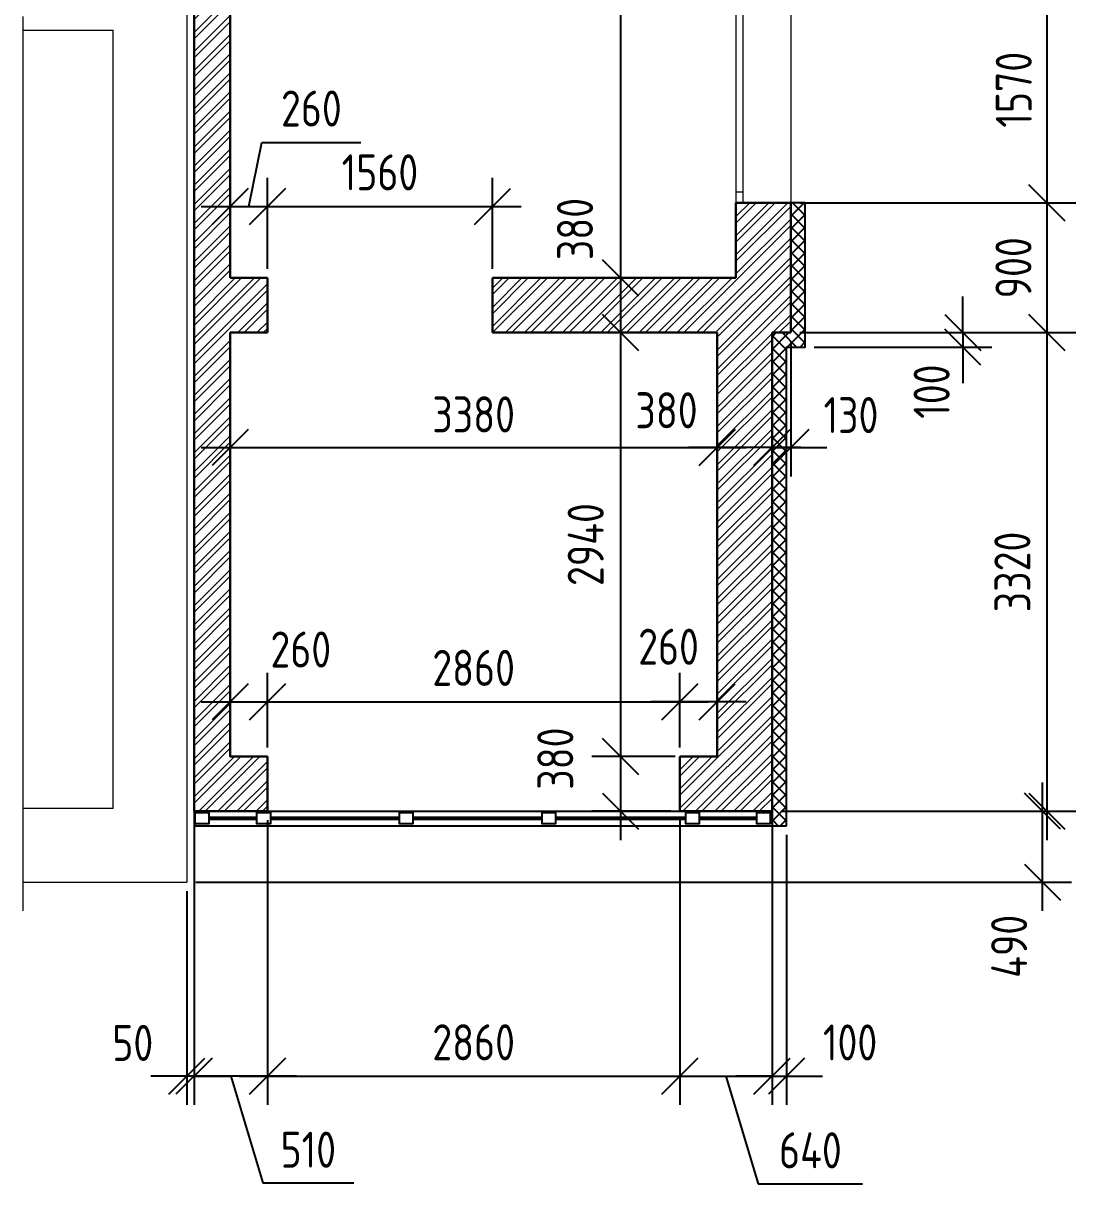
# Model space of a CAD drawing. Header units: millimetres. Extents: x -69913 to 106360, y -63759 to 35456.
# Drawn here: x -35871 to -28568, y 484 to 8535 of the extents above; entities that cross this region are included whole.
import ezdxf

# ---------------------------------------------------------------- set-up
doc = ezdxf.new("R2010")
doc.units = ezdxf.units.MM
doc.header["$MEASUREMENT"] = 0
for name, color, linetype, lineweight in [('Кирпич силикат', 31, 'Continuous', 30), ('Окна ARCHICAD_Ном._пера__1', 7, 'Continuous', 13), ('размеры', 4, 'Continuous', 15), ('штриховка', 8, 'Continuous', 20)]:
    doc.layers.add(name, color=color, linetype=linetype, lineweight=lineweight)
doc.layers.add('Тонкий', color=4, linetype='Continuous')
doc.styles.add('ГОСТ 2.304', font='CS_Gost2304.shx')
doc.dimstyles.new('СПДС', dxfattribs={"dimscale": 100, "dimtxt": 2.5, "dimasz": 2.5, "dimexe": 2, "dimexo": 0.625, "dimgap": 1, "dimtad": 1, "dimdec": 0, "dimtxsty": 'ГОСТ 2.304', "dimblk": 'OBLIQUE', "dimblk1": 'OBLIQUE', "dimblk2": 'OBLIQUE', "dimcen": 2.5, "dimdle": 2, "dimadec": 0, "dimazin": 2, "dimtfac": 0.75, "dimtdec": 4, "dimtmove": 1, "dimatfit": 3, "dimfxl": 1, "dimtfill": 1, "dimtolj": 1, "dimarcsym": 1})
pattern_1 = [(45, (-49993.06, 2577.18), (-66.29126, 66.29126), []), (45, (-49948.865, 2577.18), (-66.29126, 66.29126), [])]

# ---------------------------------------------------------------- blocks, each defined once
blk = doc.blocks.new('Окно 21')
at = {"layer": 'Окна ARCHICAD_Ном._пера__1', "color": 7, "linetype": 'Continuous', "lineweight": 13}
for p, q in [((-785, 0), (785, 0)), ((-785, 0), (-710, 0)), ((-785, 0), (-785, -50)), ((-785, 0), (-785, -50)), ((-710, 0), (-710, -50)), ((-710, 0), (710, 0)), ((710, -50), (710, 0)), ((710, 0), (785, 0)), ((785, 0), (785, -50)), ((785, 0), (785, -50)), ((-710, -50), (-785, -50)), ((-785, -50), (-785, -380)), ((710, -50), (-710, -50)), ((785, -50), (710, -50)), ((785, -50), (785, -380)), ((-785, -380), (785, -380))]:
    blk.add_line(p, q, dxfattribs=at)
blk = doc.blocks.new('_Oblique')
at = {"color": 0, "linetype": 'ByBlock', "lineweight": -2}
blk.add_line((-0.5, -0.5), (0.5, 0.5), dxfattribs=at)
blk = doc.blocks.new('*D50')
at = {"layer": 'размеры', "color": 0, "lineweight": -2, "ltscale": 50, "transparency": 16777216}
for p, q in [((-28768.4, 9058.2), (-28768.4, 7088.2)), ((-30483.4, 8858.2), (-28568.4, 8858.2)), ((-30483.4, 7288.2), (-28568.4, 7288.2))]:
    blk.add_line(p, q, dxfattribs=at)
at = {"layer": 'размеры', "color": 0, "lineweight": -2, "ltscale": 50, "transparency": 16777216, "xscale": 250, "yscale": 250, "zscale": 250}
for p, rotation in [((-28768.4, 8858.2), 90), ((-28768.4, 7288.2), 270)]:
    blk.add_blockref('_Oblique', p, dxfattribs=dict(at, rotation=rotation))
at = {"layer": 'размеры', "color": 0, "ltscale": 50, "transparency": 16777216, "insert": (-28998.6, 8073.2), "char_height": 250, "attachment_point": 5, "rotation": 90, "style": 'ГОСТ 2.304', "bg_fill": 3, "box_fill_scale": 1.25, "bg_fill_color": 256, "bg_fill_true_color": 13158600, "bg_fill_transparency": 0}
blk.add_mtext('\\A1;1570', dxfattribs=at)
blk = doc.blocks.new('*D56')
at = {"layer": 'размеры', "color": 0, "lineweight": -2, "ltscale": 50, "transparency": 16777216}
for p, q in [((-34175.9, 3005.5), (-34175.9, 1030.6)), ((-31315.9, 3005.5), (-31315.9, 1030.6)), ((-34375.9, 1230.6), (-31115.9, 1230.6))]:
    blk.add_line(p, q, dxfattribs=at)
at = {"layer": 'размеры', "color": 0, "lineweight": -2, "ltscale": 50, "transparency": 16777216, "xscale": 250, "yscale": 250, "zscale": 250, "rotation": 180}
blk.add_blockref('_Oblique', (-34175.9, 1230.6), dxfattribs=at)
at = {"layer": 'размеры', "color": 0, "lineweight": -2, "ltscale": 50, "transparency": 16777216, "xscale": 250, "yscale": 250, "zscale": 250}
blk.add_blockref('_Oblique', (-31315.9, 1230.6), dxfattribs=at)
at = {"layer": 'размеры', "color": 0, "ltscale": 50, "transparency": 16777216, "insert": (-32745.9, 1465.3), "char_height": 250, "attachment_point": 5, "style": 'ГОСТ 2.304', "bg_fill": 3, "box_fill_scale": 1.25, "bg_fill_color": 256, "bg_fill_true_color": 13158600, "bg_fill_transparency": 0}
blk.add_mtext('\\A1;2860', dxfattribs=at)
blk = doc.blocks.new('*D57')
at = {"layer": 'размеры', "color": 0, "lineweight": -2, "ltscale": 50, "transparency": 16777216}
for p, q in [((-28768.4, 6588.2), (-28768.4, 2868)), ((-30483.4, 6388.2), (-28568.4, 6388.2)), ((-30483.4, 3068), (-28568.4, 3068))]:
    blk.add_line(p, q, dxfattribs=at)
at = {"layer": 'размеры', "color": 0, "lineweight": -2, "ltscale": 50, "transparency": 16777216, "xscale": 250, "yscale": 250, "zscale": 250}
for p, rotation in [((-28768.4, 6388.2), 90), ((-28768.4, 3068), 270)]:
    blk.add_blockref('_Oblique', p, dxfattribs=dict(at, rotation=rotation))
at = {"layer": 'размеры', "color": 0, "ltscale": 50, "transparency": 16777216, "insert": (-29008.3, 4728.1), "char_height": 250, "attachment_point": 5, "rotation": 90, "style": 'ГОСТ 2.304', "bg_fill": 3, "box_fill_scale": 1.25, "bg_fill_color": 256, "bg_fill_true_color": 13158600, "bg_fill_transparency": 0}
blk.add_mtext('\\A1;3320', dxfattribs=at)
blk = doc.blocks.new('*D58')
at = {"layer": 'размеры', "color": 0, "lineweight": -2, "ltscale": 50, "transparency": 16777216}
for p, q in [((-31315.9, 3005.5), (-31315.9, 1030.6)), ((-30675.9, 3005.5), (-30675.9, 1030.6)), ((-31515.9, 1230.6), (-30475.9, 1230.6)), ((-30995.9, 1230.6), (-30771.9, 483.9)), ((-30771.9, 483.9), (-30047, 483.9))]:
    blk.add_line(p, q, dxfattribs=at)
at = {"layer": 'размеры', "color": 0, "lineweight": -2, "ltscale": 50, "transparency": 16777216, "xscale": 250, "yscale": 250, "zscale": 250, "rotation": 180}
blk.add_blockref('_Oblique', (-31315.9, 1230.6), dxfattribs=at)
at = {"layer": 'размеры', "color": 0, "lineweight": -2, "ltscale": 50, "transparency": 16777216, "xscale": 250, "yscale": 250, "zscale": 250}
blk.add_blockref('_Oblique', (-30675.9, 1230.6), dxfattribs=at)
at = {"layer": 'размеры', "color": 0, "ltscale": 50, "transparency": 16777216, "insert": (-30409.5, 716.1), "char_height": 250, "attachment_point": 5, "style": 'ГОСТ 2.304', "bg_fill": 3, "box_fill_scale": 1.25, "bg_fill_color": 256, "bg_fill_true_color": 13158600, "bg_fill_transparency": 0}
blk.add_mtext('\\A1;640', dxfattribs=at)
blk = doc.blocks.new('*D59')
at = {"layer": 'размеры', "color": 0, "lineweight": -2, "ltscale": 50, "transparency": 16777216}
for p, q in [((-34685.9, 3005.5), (-34685.9, 1030.6)), ((-34175.9, 3005.5), (-34175.9, 1030.6)), ((-33975.9, 1230.6), (-34885.9, 1230.6)), ((-34430.9, 1230.6), (-34208.7, 490)), ((-34208.7, 490), (-33577.5, 490))]:
    blk.add_line(p, q, dxfattribs=at)
at = {"layer": 'размеры', "color": 0, "lineweight": -2, "ltscale": 50, "transparency": 16777216, "xscale": 250, "yscale": 250, "zscale": 250, "rotation": 180}
blk.add_blockref('_Oblique', (-34685.9, 1230.6), dxfattribs=at)
at = {"layer": 'размеры', "color": 0, "lineweight": -2, "ltscale": 50, "transparency": 16777216, "xscale": 250, "yscale": 250, "zscale": 250}
blk.add_blockref('_Oblique', (-34175.9, 1230.6), dxfattribs=at)
at = {"layer": 'размеры', "color": 0, "ltscale": 50, "transparency": 16777216, "insert": (-33893.1, 720.2), "char_height": 250, "attachment_point": 5, "style": 'ГОСТ 2.304', "bg_fill": 3, "box_fill_scale": 1.25, "bg_fill_color": 256, "bg_fill_true_color": 13158600, "bg_fill_transparency": 0}
blk.add_mtext('\\A1;510', dxfattribs=at)
blk = doc.blocks.new('*D60')
at = {"layer": 'размеры', "color": 0, "lineweight": -2, "ltscale": 50, "transparency": 16777216}
for p, q in [((-34685.9, 3005.5), (-34685.9, 1030.6)), ((-34735.9, 2514.7), (-34735.9, 1030.6)), ((-34735.9, 1230.6), (-34985.9, 1230.6)), ((-34685.9, 1230.6), (-34735.9, 1230.6)), ((-34685.9, 1230.6), (-34435.9, 1230.6))]:
    blk.add_line(p, q, dxfattribs=at)
at = {"layer": 'размеры', "color": 0, "lineweight": -2, "ltscale": 50, "transparency": 16777216, "xscale": 250, "yscale": 250, "zscale": 250}
blk.add_blockref('_Oblique', (-34735.9, 1230.6), dxfattribs=at)
at = {"layer": 'размеры', "color": 0, "lineweight": -2, "ltscale": 50, "transparency": 16777216, "xscale": 250, "yscale": 250, "zscale": 250, "rotation": 180}
blk.add_blockref('_Oblique', (-34685.9, 1230.6), dxfattribs=at)
at = {"layer": 'размеры', "color": 0, "ltscale": 50, "transparency": 16777216, "insert": (-35110.9, 1460.8), "char_height": 250, "attachment_point": 5, "style": 'ГОСТ 2.304', "bg_fill": 3, "box_fill_scale": 1.25, "bg_fill_color": 256, "bg_fill_true_color": 13158600, "bg_fill_transparency": 0}
blk.add_mtext('\\A1;50', dxfattribs=at)
blk = doc.blocks.new('*D61')
at = {"layer": 'размеры', "color": 0, "lineweight": -2, "ltscale": 50, "transparency": 16777216}
for p, q in [((-31726.6, 13998.2), (-31726.6, 6568.2)), ((-30988.4, 13798.2), (-31926.6, 13798.2)), ((-30988.4, 6768.2), (-31926.6, 6768.2))]:
    blk.add_line(p, q, dxfattribs=at)
at = {"layer": 'размеры', "color": 0, "lineweight": -2, "ltscale": 50, "transparency": 16777216, "xscale": 250, "yscale": 250, "zscale": 250}
for p, rotation in [((-31726.6, 13798.2), 90), ((-31726.6, 6768.2), 270)]:
    blk.add_blockref('_Oblique', p, dxfattribs=dict(at, rotation=rotation))
at = {"layer": 'размеры', "color": 0, "ltscale": 50, "transparency": 16777216, "insert": (-31956.8, 10283.2), "char_height": 250, "attachment_point": 5, "rotation": 90, "style": 'ГОСТ 2.304', "bg_fill": 3, "box_fill_scale": 1.25, "bg_fill_color": 256, "bg_fill_true_color": 13158600, "bg_fill_transparency": 0}
blk.add_mtext('\\A1;7030', dxfattribs=at)
blk = doc.blocks.new('*D62')
at = {"layer": 'размеры', "color": 0, "lineweight": -2, "ltscale": 50, "transparency": 16777216}
for p, q in [((-31726.6, 6968.2), (-31726.6, 6188.2)), ((-30988.4, 6768.2), (-31926.6, 6768.2)), ((-31118.4, 6388.2), (-31926.6, 6388.2))]:
    blk.add_line(p, q, dxfattribs=at)
at = {"layer": 'размеры', "color": 0, "lineweight": -2, "ltscale": 50, "transparency": 16777216, "xscale": 250, "yscale": 250, "zscale": 250, "rotation": 270}
blk.add_blockref('_Oblique', (-31726.6, 6388.2), dxfattribs=at)
at = {"layer": 'размеры', "color": 0, "ltscale": 50, "transparency": 16777216, "insert": (-32042.8, 7107), "char_height": 250, "attachment_point": 5, "rotation": 90, "style": 'ГОСТ 2.304', "bg_fill": 3, "box_fill_scale": 1.25, "bg_fill_color": 256, "bg_fill_true_color": 13158600, "bg_fill_transparency": 0}
blk.add_mtext('\\A1;380', dxfattribs=at)
at = {"layer": 'размеры', "color": 0, "lineweight": -2, "ltscale": 50, "transparency": 16777216, "xscale": 250, "yscale": 250, "zscale": 250, "rotation": 90}
blk.add_blockref('_Oblique', (-31726.6, 6768.2), dxfattribs=at)
blk = doc.blocks.new('*D63')
at = {"layer": 'размеры', "color": 0, "lineweight": -2, "ltscale": 50, "transparency": 16777216}
for p, q in [((-31726.6, 6588.2), (-31726.6, 3248)), ((-31118.4, 6388.2), (-31926.6, 6388.2)), ((-31348.4, 3448), (-31926.6, 3448))]:
    blk.add_line(p, q, dxfattribs=at)
at = {"layer": 'размеры', "color": 0, "lineweight": -2, "ltscale": 50, "transparency": 16777216, "xscale": 250, "yscale": 250, "zscale": 250}
for p, rotation in [((-31726.6, 6388.2), 90), ((-31726.6, 3448), 270)]:
    blk.add_blockref('_Oblique', p, dxfattribs=dict(at, rotation=rotation))
at = {"layer": 'размеры', "color": 0, "ltscale": 50, "transparency": 16777216, "insert": (-31968.5, 4918.1), "char_height": 250, "attachment_point": 5, "rotation": 90, "style": 'ГОСТ 2.304', "bg_fill": 3, "box_fill_scale": 1.25, "bg_fill_color": 256, "bg_fill_true_color": 13158600, "bg_fill_transparency": 0}
blk.add_mtext('\\A1;2940', dxfattribs=at)
blk = doc.blocks.new('*D64')
at = {"layer": 'размеры', "color": 0, "lineweight": -2, "ltscale": 50, "transparency": 16777216}
for p, q in [((-31726.6, 3648), (-31726.6, 2868)), ((-31378.4, 3448), (-31926.6, 3448)), ((-31378.4, 3068), (-31926.6, 3068))]:
    blk.add_line(p, q, dxfattribs=at)
at = {"layer": 'размеры', "color": 0, "lineweight": -2, "ltscale": 50, "transparency": 16777216, "xscale": 250, "yscale": 250, "zscale": 250}
for p, rotation in [((-31726.6, 3448), 90), ((-31726.6, 3068), 270)]:
    blk.add_blockref('_Oblique', p, dxfattribs=dict(at, rotation=rotation))
at = {"layer": 'размеры', "color": 0, "ltscale": 50, "transparency": 16777216, "insert": (-32179.2, 3433.2), "char_height": 250, "attachment_point": 5, "rotation": 90, "style": 'ГОСТ 2.304', "bg_fill": 3, "box_fill_scale": 1.25, "bg_fill_color": 256, "bg_fill_true_color": 13158600, "bg_fill_transparency": 0}
blk.add_mtext('\\A1;380', dxfattribs=at)
blk = doc.blocks.new('*D65')
at = {"layer": 'размеры', "color": 0, "lineweight": -2, "ltscale": 50, "transparency": 16777216}
for p, q in [((-34435.9, 3510.5), (-34435.9, 4028)), ((-34175.9, 3510.5), (-34175.9, 4028)), ((-34635.9, 3828), (-33975.9, 3828))]:
    blk.add_line(p, q, dxfattribs=at)
at = {"layer": 'размеры', "color": 0, "lineweight": -2, "ltscale": 50, "transparency": 16777216, "xscale": 250, "yscale": 250, "zscale": 250, "rotation": 180}
blk.add_blockref('_Oblique', (-34435.9, 3828), dxfattribs=at)
at = {"layer": 'размеры', "color": 0, "lineweight": -2, "ltscale": 50, "transparency": 16777216, "xscale": 250, "yscale": 250, "zscale": 250}
blk.add_blockref('_Oblique', (-34175.9, 3828), dxfattribs=at)
at = {"layer": 'размеры', "color": 0, "ltscale": 50, "transparency": 16777216, "insert": (-33945.1, 4190.2), "char_height": 250, "attachment_point": 5, "style": 'ГОСТ 2.304', "bg_fill": 3, "box_fill_scale": 1.25, "bg_fill_color": 256, "bg_fill_true_color": 13158600, "bg_fill_transparency": 0}
blk.add_mtext('\\A1;260', dxfattribs=at)
blk = doc.blocks.new('*D66')
at = {"layer": 'размеры', "color": 0, "lineweight": -2, "ltscale": 50, "transparency": 16777216}
for p, q in [((-31315.9, 3510.5), (-31315.9, 4028)), ((-31055.9, 3510.5), (-31055.9, 4028)), ((-30855.9, 3828), (-31515.9, 3828))]:
    blk.add_line(p, q, dxfattribs=at)
at = {"layer": 'размеры', "color": 0, "lineweight": -2, "ltscale": 50, "transparency": 16777216, "xscale": 250, "yscale": 250, "zscale": 250, "rotation": 180}
blk.add_blockref('_Oblique', (-31315.9, 3828), dxfattribs=at)
at = {"layer": 'размеры', "color": 0, "lineweight": -2, "ltscale": 50, "transparency": 16777216, "xscale": 250, "yscale": 250, "zscale": 250}
blk.add_blockref('_Oblique', (-31055.9, 3828), dxfattribs=at)
at = {"layer": 'размеры', "color": 0, "ltscale": 50, "transparency": 16777216, "insert": (-31393.8, 4209.5), "char_height": 250, "attachment_point": 5, "style": 'ГОСТ 2.304', "bg_fill": 3, "box_fill_scale": 1.25, "bg_fill_color": 256, "bg_fill_true_color": 13158600, "bg_fill_transparency": 0}
blk.add_mtext('\\A1;260', dxfattribs=at)
blk = doc.blocks.new('*D68')
at = {"layer": 'размеры', "color": 0, "lineweight": -2, "ltscale": 50, "transparency": 16777216}
for p, q in [((-34435.9, 6325.7), (-34435.9, 5390.9)), ((-31055.9, 6325.7), (-31055.9, 5390.9)), ((-34635.9, 5590.9), (-30855.9, 5590.9))]:
    blk.add_line(p, q, dxfattribs=at)
at = {"layer": 'размеры', "color": 0, "lineweight": -2, "ltscale": 50, "transparency": 16777216, "xscale": 250, "yscale": 250, "zscale": 250, "rotation": 180}
blk.add_blockref('_Oblique', (-34435.9, 5590.9), dxfattribs=at)
at = {"layer": 'размеры', "color": 0, "lineweight": -2, "ltscale": 50, "transparency": 16777216, "xscale": 250, "yscale": 250, "zscale": 250}
blk.add_blockref('_Oblique', (-31055.9, 5590.9), dxfattribs=at)
at = {"layer": 'размеры', "color": 0, "ltscale": 50, "transparency": 16777216, "insert": (-32745.9, 5821), "char_height": 250, "attachment_point": 5, "style": 'ГОСТ 2.304', "bg_fill": 3, "box_fill_scale": 1.25, "bg_fill_color": 256, "bg_fill_true_color": 13158600, "bg_fill_transparency": 0}
blk.add_mtext('\\A1;3380', dxfattribs=at)
blk = doc.blocks.new('*D69')
at = {"layer": 'размеры', "color": 0, "lineweight": -2, "ltscale": 50, "transparency": 16777216}
for p, q in [((-34305.9, 7262.6), (-34215.3, 7708.3)), ((-34215.3, 7708.3), (-33527.8, 7708.3)), ((-34435.9, 6830.7), (-34435.9, 7462.6)), ((-34175.9, 6830.7), (-34175.9, 7462.6)), ((-34635.9, 7262.6), (-33975.9, 7262.6))]:
    blk.add_line(p, q, dxfattribs=at)
at = {"layer": 'размеры', "color": 0, "lineweight": -2, "ltscale": 50, "transparency": 16777216, "xscale": 250, "yscale": 250, "zscale": 250, "rotation": 180}
blk.add_blockref('_Oblique', (-34435.9, 7262.6), dxfattribs=at)
at = {"layer": 'размеры', "color": 0, "lineweight": -2, "ltscale": 50, "transparency": 16777216, "xscale": 250, "yscale": 250, "zscale": 250}
blk.add_blockref('_Oblique', (-34175.9, 7262.6), dxfattribs=at)
at = {"layer": 'размеры', "color": 0, "ltscale": 50, "transparency": 16777216, "insert": (-33871.6, 7942.9), "char_height": 250, "attachment_point": 5, "style": 'ГОСТ 2.304', "bg_fill": 3, "box_fill_scale": 1.25, "bg_fill_color": 256, "bg_fill_true_color": 13158600, "bg_fill_transparency": 0}
blk.add_mtext('\\A1;260', dxfattribs=at)
blk = doc.blocks.new('*D70')
at = {"layer": 'размеры', "color": 0, "lineweight": -2, "ltscale": 50, "transparency": 16777216}
for p, q in [((-34175.9, 6830.7), (-34175.9, 7462.6)), ((-32615.9, 6830.7), (-32615.9, 7462.6)), ((-34375.9, 7262.6), (-32415.9, 7262.6))]:
    blk.add_line(p, q, dxfattribs=at)
at = {"layer": 'размеры', "color": 0, "lineweight": -2, "ltscale": 50, "transparency": 16777216, "xscale": 250, "yscale": 250, "zscale": 250, "rotation": 180}
blk.add_blockref('_Oblique', (-34175.9, 7262.6), dxfattribs=at)
at = {"layer": 'размеры', "color": 0, "lineweight": -2, "ltscale": 50, "transparency": 16777216, "xscale": 250, "yscale": 250, "zscale": 250}
blk.add_blockref('_Oblique', (-32615.9, 7262.6), dxfattribs=at)
at = {"layer": 'размеры', "color": 0, "ltscale": 50, "transparency": 16777216, "insert": (-33395.9, 7500), "char_height": 250, "attachment_point": 5, "style": 'ГОСТ 2.304', "bg_fill": 3, "box_fill_scale": 1.25, "bg_fill_color": 256, "bg_fill_true_color": 13158600, "bg_fill_transparency": 0}
blk.add_mtext('\\A1;1560', dxfattribs=at)
blk = doc.blocks.new('*D193')
at = {"layer": 'размеры', "color": 0, "lineweight": -2, "ltscale": 100, "transparency": 16777216}
for p, q in [((-30675.9, 6325.7), (-30675.9, 5390.9)), ((-30545.9, 6325.7), (-30545.9, 5390.9)), ((-30675.9, 5590.9), (-30925.9, 5590.9)), ((-30675.9, 5590.9), (-30545.9, 5590.9)), ((-30545.9, 5590.9), (-30295.9, 5590.9))]:
    blk.add_line(p, q, dxfattribs=at)
at = {"layer": 'размеры', "color": 0, "lineweight": -2, "ltscale": 100, "transparency": 16777216, "xscale": 250, "yscale": 250, "zscale": 250}
blk.add_blockref('_Oblique', (-30675.9, 5590.9), dxfattribs=at)
at = {"layer": 'размеры', "color": 0, "ltscale": 100, "transparency": 16777216, "insert": (-30128, 5816.4), "char_height": 250, "attachment_point": 5, "style": 'ГОСТ 2.304', "bg_fill": 3, "box_fill_scale": 1.25, "bg_fill_color": 256, "bg_fill_true_color": 13158600, "bg_fill_transparency": 0}
blk.add_mtext('\\A1;130', dxfattribs=at)
at = {"layer": 'размеры', "color": 0, "lineweight": -2, "ltscale": 100, "transparency": 16777216, "xscale": 250, "yscale": 250, "zscale": 250, "rotation": 180}
blk.add_blockref('_Oblique', (-30545.9, 5590.9), dxfattribs=at)
blk = doc.blocks.new('*D195')
at = {"layer": 'размеры', "color": 0, "lineweight": -2, "ltscale": 100, "transparency": 16777216}
for p, q in [((-31055.9, 6325.7), (-31055.9, 5390.9)), ((-30675.9, 6325.7), (-30675.9, 5390.9)), ((-30475.9, 5590.9), (-31255.9, 5590.9))]:
    blk.add_line(p, q, dxfattribs=at)
at = {"layer": 'размеры', "color": 0, "lineweight": -2, "ltscale": 100, "transparency": 16777216, "xscale": 250, "yscale": 250, "zscale": 250}
blk.add_blockref('_Oblique', (-30675.9, 5590.9), dxfattribs=at)
at = {"layer": 'размеры', "color": 0, "ltscale": 100, "transparency": 16777216, "insert": (-31407.8, 5849.5), "char_height": 250, "attachment_point": 5, "style": 'ГОСТ 2.304', "bg_fill": 3, "box_fill_scale": 1.25, "bg_fill_color": 256, "bg_fill_true_color": 13158600, "bg_fill_transparency": 0}
blk.add_mtext('\\A1;380', dxfattribs=at)
at = {"layer": 'размеры', "color": 0, "lineweight": -2, "ltscale": 100, "transparency": 16777216, "xscale": 250, "yscale": 250, "zscale": 250, "rotation": 180}
blk.add_blockref('_Oblique', (-31055.9, 5590.9), dxfattribs=at)
blk = doc.blocks.new('*D196')
at = {"layer": 'размеры', "color": 0, "lineweight": -2, "ltscale": 100, "transparency": 16777216}
for p, q in [((-28768.4, 7488.2), (-28768.4, 6188.2)), ((-30483.4, 7288.2), (-28568.4, 7288.2)), ((-30483.4, 6388.2), (-28568.4, 6388.2))]:
    blk.add_line(p, q, dxfattribs=at)
at = {"layer": 'размеры', "color": 0, "lineweight": -2, "ltscale": 100, "transparency": 16777216, "xscale": 250, "yscale": 250, "zscale": 250}
for p, rotation in [((-28768.4, 7288.2), 90), ((-28768.4, 6388.2), 270)]:
    blk.add_blockref('_Oblique', p, dxfattribs=dict(at, rotation=rotation))
at = {"layer": 'размеры', "color": 0, "ltscale": 100, "transparency": 16777216, "insert": (-29000.7, 6838.2), "char_height": 250, "attachment_point": 5, "rotation": 90, "style": 'ГОСТ 2.304', "bg_fill": 3, "box_fill_scale": 1.25, "bg_fill_color": 256, "bg_fill_true_color": 13158600, "bg_fill_transparency": 0}
blk.add_mtext('\\A1;900', dxfattribs=at)
blk = doc.blocks.new('*D197')
at = {"layer": 'размеры', "color": 0, "lineweight": -2, "ltscale": 100, "transparency": 16777216}
for p, q in [((-29351.7, 6388.2), (-29351.7, 6638.2)), ((-30483.4, 6388.2), (-29151.7, 6388.2)), ((-29351.7, 6388.2), (-29351.7, 6288.2)), ((-30383.4, 6288.2), (-29151.7, 6288.2)), ((-29351.7, 6288.2), (-29351.7, 6038.2))]:
    blk.add_line(p, q, dxfattribs=at)
at = {"layer": 'размеры', "color": 0, "ltscale": 100, "transparency": 16777216, "insert": (-29568.4, 5979.1), "char_height": 250, "attachment_point": 5, "rotation": 90, "style": 'ГОСТ 2.304', "bg_fill": 3, "box_fill_scale": 1.25, "bg_fill_color": 256, "bg_fill_true_color": 13158600, "bg_fill_transparency": 0}
blk.add_mtext('\\A1;100', dxfattribs=at)
at = {"layer": 'размеры', "color": 0, "lineweight": -2, "ltscale": 100, "transparency": 16777216, "xscale": 250, "yscale": 250, "zscale": 250}
for p, rotation in [((-29351.7, 6388.2), 270), ((-29351.7, 6288.2), 90)]:
    blk.add_blockref('_Oblique', p, dxfattribs=dict(at, rotation=rotation))
blk = doc.blocks.new('*D198')
at = {"layer": 'размеры', "color": 0, "lineweight": -2, "ltscale": 100, "transparency": 16777216}
for p, q in [((-34175.9, 3510.5), (-34175.9, 4028)), ((-31315.9, 3510.5), (-31315.9, 4028)), ((-34375.9, 3828), (-31115.9, 3828))]:
    blk.add_line(p, q, dxfattribs=at)
at = {"layer": 'размеры', "color": 0, "lineweight": -2, "ltscale": 100, "transparency": 16777216, "xscale": 250, "yscale": 250, "zscale": 250, "rotation": 180}
blk.add_blockref('_Oblique', (-34175.9, 3828), dxfattribs=at)
at = {"layer": 'размеры', "color": 0, "lineweight": -2, "ltscale": 100, "transparency": 16777216, "xscale": 250, "yscale": 250, "zscale": 250}
blk.add_blockref('_Oblique', (-31315.9, 3828), dxfattribs=at)
at = {"layer": 'размеры', "color": 0, "ltscale": 100, "transparency": 16777216, "insert": (-32745.9, 4062.7), "char_height": 250, "attachment_point": 5, "style": 'ГОСТ 2.304', "bg_fill": 3, "box_fill_scale": 1.25, "bg_fill_color": 256, "bg_fill_true_color": 13158600, "bg_fill_transparency": 0}
blk.add_mtext('\\A1;2860', dxfattribs=at)
blk = doc.blocks.new('*D199')
at = {"layer": 'размеры', "color": 0, "lineweight": -2, "ltscale": 100, "transparency": 16777216}
for p, q in [((-30675.9, 3005.5), (-30675.9, 1030.6)), ((-30575.9, 2905.5), (-30575.9, 1030.6)), ((-30675.9, 1230.6), (-30925.9, 1230.6)), ((-30675.9, 1230.6), (-30575.9, 1230.6)), ((-30575.9, 1230.6), (-30325.9, 1230.6))]:
    blk.add_line(p, q, dxfattribs=at)
at = {"layer": 'размеры', "color": 0, "lineweight": -2, "ltscale": 100, "transparency": 16777216, "xscale": 250, "yscale": 250, "zscale": 250}
blk.add_blockref('_Oblique', (-30675.9, 1230.6), dxfattribs=at)
at = {"layer": 'размеры', "color": 0, "lineweight": -2, "ltscale": 100, "transparency": 16777216, "xscale": 250, "yscale": 250, "zscale": 250, "rotation": 180}
blk.add_blockref('_Oblique', (-30575.9, 1230.6), dxfattribs=at)
at = {"layer": 'размеры', "color": 0, "ltscale": 100, "transparency": 16777216, "insert": (-30134, 1464.3), "char_height": 250, "attachment_point": 5, "style": 'ГОСТ 2.304', "bg_fill": 3, "box_fill_scale": 1.25, "bg_fill_color": 256, "bg_fill_true_color": 13158600, "bg_fill_transparency": 0}
blk.add_mtext('\\A1;100', dxfattribs=at)
blk = doc.blocks.new('*D204')
at = {"layer": 'размеры', "color": 0, "lineweight": -2, "ltscale": 100, "transparency": 16777216}
for p, q in [((-28798.4, 2377.2), (-28798.4, 3268)), ((-30613.4, 3068), (-28598.4, 3068)), ((-34673.4, 2577.2), (-28598.4, 2577.2))]:
    blk.add_line(p, q, dxfattribs=at)
at = {"layer": 'размеры', "color": 0, "lineweight": -2, "ltscale": 100, "transparency": 16777216, "xscale": 250, "yscale": 250, "zscale": 250, "rotation": 90}
blk.add_blockref('_Oblique', (-28798.4, 3068), dxfattribs=at)
at = {"layer": 'размеры', "color": 0, "ltscale": 100, "transparency": 16777216, "insert": (-29030.7, 2131.1), "char_height": 250, "attachment_point": 5, "rotation": 90, "style": 'ГОСТ 2.304', "bg_fill": 3, "box_fill_scale": 1.25, "bg_fill_color": 256, "bg_fill_true_color": 13158600, "bg_fill_transparency": 0}
blk.add_mtext('\\A1;490', dxfattribs=at)
at = {"layer": 'размеры', "color": 0, "lineweight": -2, "ltscale": 100, "transparency": 16777216, "xscale": 250, "yscale": 250, "zscale": 250, "rotation": 270}
blk.add_blockref('_Oblique', (-28798.4, 2577.2), dxfattribs=at)

msp = doc.modelspace()

# ---------------------------------------------------------------- hatches: boundary and pattern name
at = {"layer": 'Тонкий', "ltscale": 100}
h = msp.add_hatch(dxfattribs=at)
h.set_pattern_fill('ANSI37', color=256, scale=500)
h.paths.add_polyline_path([(-30575.9, 6288.2), (-30445.9, 6288.2), (-30445.9, 7288.2), (-30545.9, 7288.2), (-30545.9, 6388.2), (-30675.9, 6388.2), (-30675.9, 3068), (-30675.9, 2968), (-30645.9, 2968), (-30575.9, 2968)])
at = {"layer": 'штриховка', "ltscale": 50}
h = msp.add_hatch(dxfattribs=at)
h.set_pattern_fill('ANSI32', color=256, scale=250, style=0)
h.set_pattern_definition(pattern_1)
h.paths.add_polyline_path([(-34435.9, 6388.2), (-34175.9, 6388.2), (-34175.9, 6768.2), (-34435.9, 6768.2), (-34435.9, 13798.2), (-30925.9, 13798.2), (-30925.9, 13278.2), (-30875.9, 13278.2), (-30545.9, 13278.2), (-30545.9, 14178.2), (-34435.9, 14178.2), (-34685.9, 14178.2), (-34685.9, 3068), (-34175.9, 3068), (-34175.9, 3448), (-34435.9, 3448)])
h = msp.add_hatch(dxfattribs=at)
h.set_pattern_fill('ANSI32', color=256, scale=250, style=0)
h.set_pattern_definition(pattern_1)
h.paths.add_polyline_path([(-30675.9, 3068), (-30675.9, 6388.2), (-30545.9, 6388.2), (-30545.9, 7288.2), (-30875.9, 7288.2), (-30925.9, 7288.2), (-30925.9, 6768.2), (-32615.9, 6768.2), (-32615.9, 6388.2), (-31055.9, 6388.2), (-31055.9, 3448), (-31315.9, 3448), (-31315.9, 3068)])

# ---------------------------------------------------------------- linework, layer by layer
at = {"layer": 'Кирпич силикат', "lineweight": 15, "ltscale": 40}
for p, q in [((-34735.9, 14787.2), (-34735.9, 2577.2)), ((-35245.9, 3087.2), (-35245.9, 8487.2))]:
    msp.add_line(p, q, dxfattribs=at)
at = {"layer": 'Кирпич силикат', "ltscale": 20}
for p, q in [((-34685.9, 14178.2), (-34685.9, 3068)), ((-30925.9, 7288.2), (-30875.9, 7288.2)), ((-30875.9, 7288.2), (-30545.9, 7288.2)), ((-34175.9, 6768.2), (-34435.9, 6768.2)), ((-34175.9, 6388.2), (-34175.9, 6768.2)), ((-32615.9, 6768.2), (-32615.9, 6388.2)), ((-34435.9, 6388.2), (-34175.9, 6388.2)), ((-34175.9, 3068), (-34175.9, 3448)), ((-31315.9, 3068), (-31315.9, 3448)), ((-34685.9, 3068), (-34175.9, 3068))]:
    msp.add_line(p, q, dxfattribs=at)
at = {"layer": 'Кирпич силикат', "ltscale": 20, "flags": 128}
for points in [[(-34435.9, 6768.2), (-34435.9, 13798.2), (-30925.9, 13798.2)], [(-30925.9, 7288.2), (-30925.9, 6768.2)], [(-30545.9, 6388.2), (-30545.9, 7288.2)], [(-30925.9, 6768.2), (-32615.9, 6768.2)], [(-34175.9, 3448), (-34435.9, 3448), (-34435.9, 6388.2)], [(-32615.9, 6388.2), (-31055.9, 6388.2)], [(-31315.9, 3068), (-30675.9, 3068), (-30675.9, 6388.2)], [(-31315.9, 3448), (-31055.9, 3448), (-31055.9, 6388.2)]]:
    msp.add_lwpolyline(points, dxfattribs=at)
at = {"layer": 'Кирпич силикат', "lineweight": 15, "ltscale": 40, "flags": 128}
for points in [[(-35870.8, 8487.2), (-35245.9, 8487.2)], [(-35245.9, 3087.2), (-35870.8, 3087.2)], [(-35870.8, 2577.2), (-34735.9, 2577.2)]]:
    msp.add_lwpolyline(points, dxfattribs=at)
at = {"layer": 'размеры', "ltscale": 100}
msp.add_line((-35870.8, 2377.2), (-35870.8, 8582.2), dxfattribs=at)
at = {"layer": 'Тонкий', "ltscale": 20}
msp.add_line((-30645.9, 2968), (-30575.9, 2968), dxfattribs=at)
at = {"layer": 'Тонкий', "ltscale": 20, "flags": 128}
msp.add_lwpolyline([(-30575.9, 2968), (-30575.9, 6288.2), (-30445.9, 6288.2), (-30445.9, 7288.2), (-30545.9, 7288.2)], dxfattribs=at)

# ---------------------------------------------------------------- block references
at = {"color": 7, "linetype": 'Continuous', "lineweight": 13, "xscale": -1, "zscale": 1000, "rotation": 90}
msp.add_blockref('Окно 21', (-30925.9, 8073.2), dxfattribs=at)

# ---------------------------------------------------------------- next in the draw order: dimensions: what is measured, and where the dimension line sits
at = {"layer": 'размеры', "ltscale": 50}
for base, p1, p2, picture, middle in [((-31726.6, 6768.2), (-30925.9, 13798.2), (-30925.9, 6768.2), '*D61', (-31956.8, 10283.2)), ((-28768.4, 7288.2), (-30545.9, 8858.2), (-30545.9, 7288.2), '*D50', (-28998.6, 8073.2)), ((-28768.4, 3068), (-30545.9, 6388.2), (-30545.9, 3068), '*D57', (-29008.3, 4728.1))]:
    dim = msp.add_linear_dim(base=base, p1=p1, p2=p2, angle=90, dimstyle='СПДС', dxfattribs=at)
    dim.commit()
    dim.dimension.update_dxf_attribs({"geometry": picture, "text_midpoint": middle})
for base, p1, p2, picture, middle in [((-34175.9, 7262.6), (-34435.9, 6768.2), (-34175.9, 6768.2), '*D69', (-34115.3, 7708.3)), ((-34175.9, 3828), (-34435.9, 3448), (-34175.9, 3448), '*D65', (-33945.1, 3955.5))]:
    dim = msp.add_linear_dim(base=base, p1=p1, p2=p2, dimstyle='СПДС', dxfattribs=at)
    dim.commit()
    dim.dimension.update_dxf_attribs({"geometry": picture, "text_midpoint": middle, "dimtype": 160})
dim = msp.add_linear_dim(base=(-31315.9, 1230.6), p1=(-34175.9, 3068), p2=(-31315.9, 3068), dimstyle='СПДС', dxfattribs=at)
dim.commit()
dim.dimension.update_dxf_attribs({"geometry": '*D56', "text_midpoint": (-32745.9, 1465.3)})

# ---------------------------------------------------------------- next in the draw order: linework, layer by layer
at = {"layer": 'Кирпич силикат', "ltscale": 20}
msp.add_line((-30675.9, 6388.2), (-30545.9, 6388.2), dxfattribs=at)
at = {"layer": 'Тонкий', "ltscale": 100}
msp.add_lwpolyline([(-33260.4, 3059.5), (-33166.9, 3059.5), (-33166.9, 2979.9), (-33260.4, 2979.9)], close=True, dxfattribs=at)

# ---------------------------------------------------------------- next in the draw order: dimensions: what is measured, and where the dimension line sits
at = {"layer": 'размеры', "ltscale": 50}
for base, p1, p2, picture, middle in [((-32615.9, 7262.6), (-34175.9, 6768.2), (-32615.9, 6768.2), '*D70', (-33395.9, 7500)), ((-34685.9, 1230.6), (-34175.9, 3068), (-34685.9, 3068), '*D59', (-34108.7, 720.2)), ((-30675.9, 1230.6), (-31315.9, 3068), (-30675.9, 3068), '*D58', (-30671.9, 716.1))]:
    dim = msp.add_linear_dim(base=base, p1=p1, p2=p2, dimstyle='СПДС', dxfattribs=at)
    dim.commit()
    dim.dimension.update_dxf_attribs({"geometry": picture, "text_midpoint": middle})
dim = msp.add_linear_dim(base=(-31726.6, 6388.2), p1=(-30925.9, 6768.2), p2=(-31055.9, 6388.2), angle=90, dimstyle='СПДС', dxfattribs=at)
dim.commit()
dim.dimension.update_dxf_attribs({"geometry": '*D62', "text_midpoint": (-31812.6, 7107), "dimtype": 160})

# ---------------------------------------------------------------- next in the draw order: linework, layer by layer
at = {"layer": 'Тонкий', "ltscale": 100}
for p, q in [((-30675.9, 3068), (-30675.9, 2968)), ((-34155.7, 3026.9), (-33260.4, 3026.9)), ((-34155.7, 3012.9), (-33260.4, 3012.9)), ((-31180.8, 3026.9), (-30781.2, 3026.9)), ((-31180.8, 3012.9), (-30781.2, 3012.9))]:
    msp.add_line(p, q, dxfattribs=at)
for points in [[(-34249.1, 3059.5), (-34155.7, 3059.5), (-34155.7, 2979.9), (-34249.1, 2979.9)], [(-31274.3, 3059.5), (-31180.8, 3059.5), (-31180.8, 2979.9), (-31274.3, 2979.9)], [(-30781.2, 3059.5), (-30687.8, 3059.5), (-30687.8, 2979.9), (-30781.2, 2979.9)]]:
    msp.add_lwpolyline(points, close=True, dxfattribs=at)

# ---------------------------------------------------------------- next in the draw order: dimensions: what is measured, and where the dimension line sits
at = {"layer": 'размеры', "ltscale": 50}
dim = msp.add_linear_dim(base=(-31726.6, 3448), p1=(-31055.9, 6388.2), p2=(-31285.9, 3448), angle=90, dimstyle='СПДС', dxfattribs=at)
dim.commit()
dim.dimension.update_dxf_attribs({"geometry": '*D63', "text_midpoint": (-31968.5, 4918.1)})
dim = msp.add_linear_dim(base=(-34735.9, 1230.6), p1=(-34685.9, 3068), p2=(-34735.9, 2577.2), dimstyle='СПДС', dxfattribs=at)
dim.commit()
dim.dimension.update_dxf_attribs({"geometry": '*D60', "text_midpoint": (-35110.9, 1230.6), "dimtype": 160})

# ---------------------------------------------------------------- next in the draw order: linework, layer by layer
at = {"layer": 'Тонкий', "ltscale": 100}
for p, q in [((-34685.9, 3068), (-34685.9, 2968)), ((-34583.7, 3026.9), (-34249.1, 3026.9)), ((-34583.7, 3012.9), (-34249.1, 3012.9))]:
    msp.add_line(p, q, dxfattribs=at)
msp.add_lwpolyline([(-34677.2, 3059.5), (-34583.7, 3059.5), (-34583.7, 2979.9), (-34677.2, 2979.9)], close=True, dxfattribs=at)

# ---------------------------------------------------------------- next in the draw order: dimensions: what is measured, and where the dimension line sits
at = {"layer": 'размеры', "ltscale": 50}
dim = msp.add_linear_dim(base=(-31055.9, 5590.9), p1=(-34435.9, 6388.2), p2=(-31055.9, 6388.2), dimstyle='СПДС', dxfattribs=at)
dim.commit()
dim.dimension.update_dxf_attribs({"geometry": '*D68', "text_midpoint": (-32745.9, 5821)})
dim = msp.add_linear_dim(base=(-31726.6, 3068), p1=(-31315.9, 3448), p2=(-31315.9, 3068), angle=90, dimstyle='СПДС', override={"dimtmove": 2}, dxfattribs=at)
dim.commit()
dim.dimension.update_dxf_attribs({"geometry": '*D64', "text_midpoint": (-32179.2, 3433.2), "dimtype": 160})

# ---------------------------------------------------------------- next in the draw order: linework, layer by layer
at = {"layer": 'Тонкий', "ltscale": 100}
for p, q in [((-34685.9, 3068), (-30675.9, 3068)), ((-33166.9, 3026.9), (-32271.1, 3026.9)), ((-33166.9, 3012.9), (-32271.1, 3012.9)), ((-32177.7, 3026.9), (-31274.3, 3026.9)), ((-32177.7, 3012.9), (-31274.3, 3012.9)), ((-34685.9, 2968), (-30645.9, 2968))]:
    msp.add_line(p, q, dxfattribs=at)
msp.add_lwpolyline([(-32271.1, 3059.5), (-32177.7, 3059.5), (-32177.7, 2979.9), (-32271.1, 2979.9)], close=True, dxfattribs=at)

# ---------------------------------------------------------------- next in the draw order: dimensions: what is measured, and where the dimension line sits
at = {"layer": 'размеры', "ltscale": 100}
dim = msp.add_linear_dim(base=(-30545.9, 5590.9), p1=(-30675.9, 6388.2), p2=(-30545.9, 6388.2), dimstyle='СПДС', override={"dimtmove": 2}, dxfattribs=at)
dim.commit()
dim.dimension.update_dxf_attribs({"geometry": '*D193', "text_midpoint": (-30128, 5816.4), "dimtype": 160})
at = {"layer": 'размеры', "ltscale": 50}
dim = msp.add_linear_dim(base=(-31315.9, 3828), p1=(-31055.9, 3448), p2=(-31315.9, 3448), dimstyle='СПДС', override={"dimtmove": 2}, dxfattribs=at)
dim.commit()
dim.dimension.update_dxf_attribs({"geometry": '*D66', "text_midpoint": (-31393.8, 4209.5), "dimtype": 160})

# ---------------------------------------------------------------- next in the draw order: dimensions: what is measured, and where the dimension line sits
at = {"layer": 'размеры', "ltscale": 100}
for base, p1, p2, picture, middle in [((-31055.9, 5590.9), (-30675.9, 6388.2), (-31055.9, 6388.2), '*D195', (-31407.8, 5849.5)), ((-30575.9, 1230.6), (-30675.9, 3068), (-30575.9, 2968), '*D199', (-30134, 1464.3))]:
    dim = msp.add_linear_dim(base=base, p1=p1, p2=p2, dimstyle='СПДС', override={"dimtmove": 2}, dxfattribs=at)
    dim.commit()
    dim.dimension.update_dxf_attribs({"geometry": picture, "text_midpoint": middle, "dimtype": 160})
dim = msp.add_linear_dim(base=(-31315.9, 3828), p1=(-34175.9, 3448), p2=(-31315.9, 3448), dimstyle='СПДС', dxfattribs=at)
dim.commit()
dim.dimension.update_dxf_attribs({"geometry": '*D198', "text_midpoint": (-32745.9, 4062.7)})

# ---------------------------------------------------------------- next in the draw order: dimensions: what is measured, and where the dimension line sits
dim = msp.add_linear_dim(base=(-28768.4, 6388.2), p1=(-30545.9, 7288.2), p2=(-30545.9, 6388.2), angle=90, dimstyle='СПДС', dxfattribs=at)
dim.commit()
dim.dimension.update_dxf_attribs({"geometry": '*D196', "text_midpoint": (-29000.7, 6838.2)})
dim = msp.add_linear_dim(base=(-28798.4, 3068), p1=(-34735.9, 2577.2), p2=(-30675.9, 3068), angle=90, dimstyle='СПДС', override={"dimrnd": 5}, dxfattribs=at)
dim.commit()
dim.dimension.update_dxf_attribs({"geometry": '*D204', "text_midpoint": (-28798.4, 2131.1), "dimtype": 160})

# ---------------------------------------------------------------- next in the draw order: dimensions: what is measured, and where the dimension line sits
dim = msp.add_linear_dim(base=(-29351.7, 6288.2), p1=(-30545.9, 6388.2), p2=(-30445.9, 6288.2), angle=90, dimstyle='СПДС', override={"dimtmove": 2}, dxfattribs=at)
dim.commit()
dim.dimension.update_dxf_attribs({"geometry": '*D197', "text_midpoint": (-29568.4, 5979.1), "dimtype": 160})

doc.saveas('drawing.dxf')
